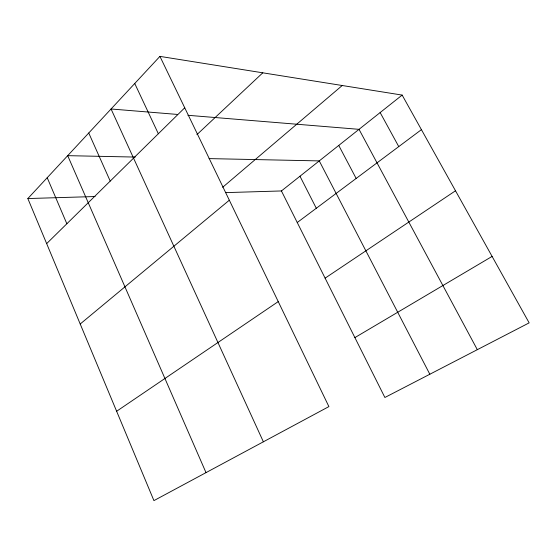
<?xml version="1.0" encoding="UTF-8"?>
<svg xmlns="http://www.w3.org/2000/svg" width="557" height="557" viewBox="0 0 557 557"><rect width="100%" height="100%" fill="white"/><g stroke="black" fill="none" stroke-linecap="round" stroke-linejoin="round"><path stroke-width="0.84" d="M159.929 56.382L328.902 406.596L153.927 500.618L27.85 198.55L159.929 56.382L402.154 95.087L529.15 322.865L384.88 397.489L281.431 190.947L225.55 192.625M46.663 243.618L184.736 107.786M196.893 134.648L262.786 72.814M222.661 187.284L342.235 85.513M80.208 324L229.324 200.207M281.431 190.947L402.154 95.087M297.243 222.515L421.426 129.649M116.629 411.261L278.242 301.602M325.107 278.152L455.508 190.779M354.886 337.605L492.103 256.422M27.85 198.55L95.101 196.53M135.233 157.067L67.696 155.661L206.013 472.635M209.077 158.606L319.265 160.903L429.83 374.241M177.641 114.45L111.059 108.984L263.377 441.805M187.939 115.292L359.028 129.335L477.321 349.671M380.146 112.563L398.756 146.595M338.753 145.433L356.16 178.449M299.972 176.221L316.292 208.262M134.745 83.494L158.341 133.75M88.751 133.005L110.223 181.088M47.213 177.711L66.847 223.754"/></g></svg>
